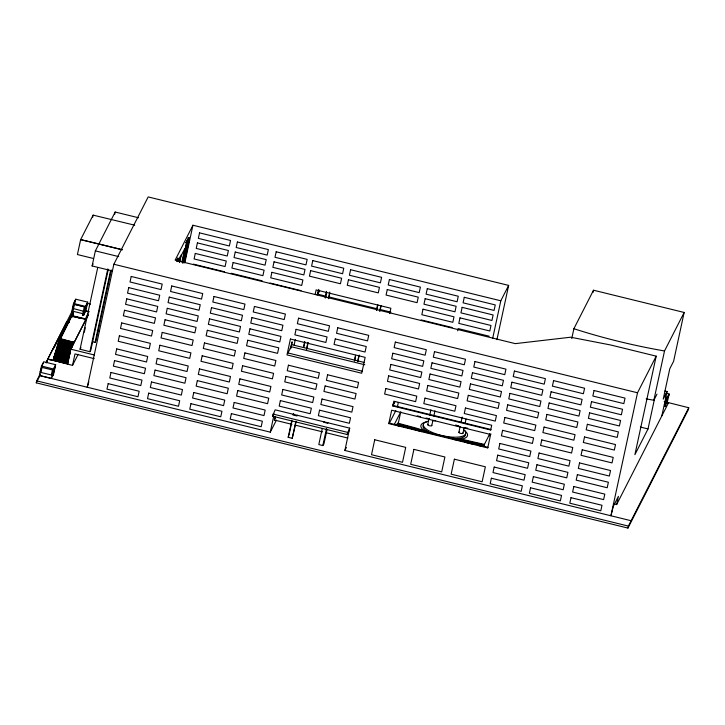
<?xml version="1.0" encoding="UTF-8"?>
<svg xmlns="http://www.w3.org/2000/svg" width="725" height="725" viewBox="0 0 725 725"><rect width="100%" height="100%" fill="white"/><g stroke="black" fill="none" stroke-linecap="round" stroke-linejoin="round"><path stroke-width="1.09" d="M58.616 343.206L60.066 338.167L73.134 312.267L60.012 338.049L59.649 340.17L60.773 338.702L73.615 342.263L60.682 339.128L54.157 359.944L67.217 362.835L67.769 360.914L54.837 357.788M72.246 310.962L47.696 359.292L53.07 360.588L59.088 340.025L59.921 339.853L54.058 358.15L60.202 338.086L54.157 359.944M54.221 358.195L54.139 356.954M59.523 340.569L59.604 339.363L59.686 340.605M72.853 316.87L72.745 314.84L72.02 314.668L59.088 340.025L59.831 340.215L60.202 338.086L59.976 340.252L60.248 338.212M73.433 316.426L73.134 312.366L72.464 314.858L59.831 340.215L60.012 338.049M45.938 362.736L66.773 321.71L68.92 322.226M59.595 340.052L72.863 312.837M72.21 316.182L72.745 314.84M72.437 314.84L72.971 312.23L73.27 316.39M72.364 315.873L72.355 316.354L85.459 319.163L72.292 316.236M72.609 316.852L73.134 312.366M72.518 316.028L82.269 318.538M67.09 363.08L70.071 348.961L73.705 341.828M55.58 355.042L68.512 358.177L68.358 358.92L68.05 359.99L55.109 356.854M56.278 352.894L69.219 356.029L68.938 356.972L56.006 353.845M67.642 363.769L53.142 360.262L67.642 363.769L70.742 349.124L88.187 314.913M59.93 341.221L72.863 344.357L72.509 345.399L59.577 342.263M60.03 340.741L72.962 343.877L73.234 343.351L73.352 342.78L60.411 339.653M87.979 313.472L85.378 319.072M688.75 407.74L688.324 409.725L627.959 528.072L36.25 382.836L36.676 380.852L628.385 526.087L688.75 407.74L664.2 401.568M46.889 360.869L46.482 362.772L47.487 360.796M47.768 358.957L72.518 365.382L78.164 354.308M59.649 340.17L60.084 338.167L53.985 356.908M73.171 307.518L73.606 305.515M92.673 217.264L93.135 215.126L134.714 225.194M74.82 303.141L75.463 300.123L74.258 302.497M67.552 364.167L70.796 349.187L88.251 314.958M112.257 270.896L92.111 265.948L95.365 250.877L98.872 244.089M72.518 365.382L75.001 353.918L94.223 358.639M108.252 269.51L90.824 350.121L89.909 351.707L80.058 349.233L97.73 267.525M84.318 332.186L85.269 327.763M114.722 214.183L115.184 212.026L138.511 217.754M89.909 351.707L107.807 268.893M92.873 341.847L95.066 342.399L110.617 270.452M111.297 269.963L95.981 340.804L95.066 342.399M496.933 339.635L508.651 285.405L148.181 196.928L113.852 264.244L87.245 387.313L88.822 381.848M176.828 261.326L177.543 258.028M177.516 261.498L178.232 258.191L176.8 260.991M178.051 261.689L178.531 259.478M179.501 262.042L180.144 256.514M179.673 262.251L181.323 254.62M181.966 261.662L184.793 248.584L178.259 261.399M182.265 262.35L186.533 242.576L188.989 237.673L188.092 237.456M182.41 263.021L187.358 240.12L185.99 242.803M182.627 262.713L187.847 238.552M183.525 262.939L188.989 237.673M183.905 262.513L189.497 238.588L184.449 262.704M184.83 262.803L192.95 225.23L500.803 300.793L508.651 285.405M349.233 430.278L347.085 434.502L272.518 416.195L275.138 409.833L349.695 428.131L344.873 450.47L631.122 520.731M55.662 364.711L53.432 368.989L51.384 378.432L53.605 374.154L55.662 364.711L43.69 361.766L41.47 366.043L39.413 375.496L270.28 432.154L273.724 416.222M291.921 424.333L274.367 420.029L275.074 416.766M290.29 348.426L292.175 341.837L290.743 348.689M294.114 345.055L295.302 339.563M303.458 347.248L304.645 341.765M303.73 347.347L304.917 341.865M315.212 294.196L316.136 289.909L390.875 308.252L389.715 313.617M317.16 294.957L318.819 289.384M318.601 290.39L317.731 294.404L319.616 290.707M306.467 349.142L307.889 342.562M306.738 349.242L308.161 342.662M296.117 421.787L292.22 438.29L288.178 437.329L291.858 420.31M289.085 434.656L291.84 421.896M292.22 438.29L295.9 421.27M325.135 297.803L326.54 291.296M325.407 297.884L326.576 292.474M328.38 298.6L329.784 292.093M328.652 298.682L329.83 293.263M322.263 428.593L318.819 444.543L322.806 445.594L323.885 444.09L327.111 429.2M322.806 445.594L326.486 428.584M354.335 360.796L355.531 355.277M354.607 360.896L355.558 356.483M357.588 361.585L358.775 356.075M357.851 361.693L359.283 355.078M347.085 434.502L349.695 428.131M376.438 310.273L377.616 304.835M376.71 310.373L377.888 304.926M379.683 311.07L380.861 305.633M379.954 311.17L381.132 305.723M388.772 423.599L389.035 423.083L488.007 447.37L487.744 447.896L388.772 423.599L391.672 410.196L490.635 434.493L490.907 433.967M392.76 405.982L393.793 401.206L491.722 425.249L490.689 430.016L392.76 405.982L394.989 401.605M397.427 406.698L398.342 402.429M427.705 424.614L429.082 418.252M429.771 415.081L430.913 409.779M431.774 425.611L432.925 420.31M433.84 416.077L434.982 410.776M457.656 330.79L458.137 328.588L489.13 336.192M458.907 432.272L460.076 426.835M461.018 422.485L462.188 417.056M462.967 433.269L464.145 427.832M465.088 423.491L466.021 419.141M492.71 338.231L500.803 300.793M489.348 435.879L489.801 433.813L483.24 446.673M487.744 447.896L490.635 434.493M571.753 338.575L573.883 328.715L593.521 290.218L684.155 312.466L673.607 361.277L669.8 368.726L663.23 399.122L667.109 391.527L664.925 390.993M593.05 292.383L593.521 290.218M192.95 225.23L175.142 260.148L515.285 343.632L570.629 337.216L610.885 345.037L656.197 356.156L637.52 392.778L610.93 515.774L613.323 506.322L618.425 496.326L616.64 504.582L613.395 503.784M656.197 356.156L634.901 454.657L648.023 428.937L654.485 399.04M646.165 398.868A220.898 71.548 12.2 0 0 653.859 400.245L664.517 350.963L684.155 312.466M627.959 528.072L628.385 526.087M661.834 415.887L667.109 391.527M71.567 312.466L72.736 312.43L71.567 312.466L73.524 303.485L75.753 299.208L87.716 302.144L85.767 311.125L84.254 314.025L86.012 305.932L83.538 315.402L82.442 315.13L84.345 306.802L73.479 304.092M72.509 310.073L73.606 305.017M72.582 312.711L74.485 304.382L84.345 306.802M75.318 301.201L75.753 299.208M83.538 315.402L85.496 306.421L87.716 302.144M664.617 406.362L665.722 406.29L664.617 406.362L666.375 398.279M664.752 406.063L666.502 398.016M666.746 400.073L667.616 396.049M665.586 406.598L667.535 397.617L669.157 394.001L666.058 393.267M667.054 403.317L666.085 403.082L667.054 403.317L669.157 394.001M72.609 314.46L72.255 314.795L72.971 312.248M54.058 358.15L59.767 339.409M293.679 413.386L293 414.999L297.042 415.951L297.332 415.28M288.178 437.329L288.858 435.716M667.471 398.252L668.803 395.27M52.254 350.365L52.834 349.214M93.135 215.126L80.647 239.612L77.421 254.547L93.498 258.499M122.199 249.808L80.647 239.612L98.899 243.953L115.184 212.026M92.111 265.948L93.117 263.972M42.512 364.657L40.21 372.052L41.017 370.466M42.639 364.385L43.21 363.279M36.658 380.933L40.21 373.973L39.413 375.496L50.714 378.269M36.25 382.836L39.322 376.819M54.058 347.918L59.115 338.013M60.121 336.028L64.162 328.108M72.908 313.345L72.446 313.88M53.07 360.588L54.094 358.576M54.429 367.747L52.245 374.907L53.351 372.741M287.925 353.048L291.169 346.695L364.811 364.775M272.518 416.195L273.814 413.667M274.367 420.029L275.355 418.098M270.28 432.154L276.424 420.119M344.873 450.47L346.405 447.461M394.817 401.568L392.859 405.42L490.952 429.499L490.689 430.016M389.243 423.472L395.823 410.567M394.192 424.687L400.771 411.782L398.514 422.231L397.49 424.243M653.859 400.245L656.968 394.164M616.64 504.582L668.586 402.647M82.442 315.13L83.683 315.112M80.058 349.233L80.973 347.638M323.93 421.805L323.649 422.213L327.637 423.264L327.972 422.802M665.478 397.119L667.535 397.617M72.31 315.692L85.251 318.819M75.527 317.024L78.753 317.804M66.7 322.045L68.848 322.562M60.293 340.224L73.234 343.351M59.704 341.665L72.636 344.792M59.377 342.653L72.319 345.78M59.26 343.224L72.192 346.351M59.06 343.614L71.992 346.74M58.943 344.167L71.875 347.302M58.788 344.466L71.73 347.592M58.662 345.064L71.603 348.199M58.535 345.327L71.467 348.462M58.408 345.934L70.262 348.798M58.263 346.206L71.195 349.341M58.136 346.813L69.99 349.686M57.982 347.112L69.836 349.985M57.846 347.737L69.709 350.61M57.71 348.018L69.564 350.891M57.592 348.571L69.446 351.444M57.456 348.825L70.398 351.96M57.338 349.387L70.28 352.513M57.212 349.631L70.153 352.767M57.076 350.284L70.017 353.419M56.931 350.565L68.793 353.438M56.813 351.154L69.745 354.28M56.668 351.435L69.6 354.57M56.55 351.96L69.491 355.096M56.423 352.223L69.355 355.359M56.151 353.147L69.093 356.274M55.861 354.117L68.802 357.253M55.725 354.752L68.667 357.887M55.426 355.794L68.358 358.92M55.272 356.093L68.204 359.219M54.973 357.117L67.914 360.252M54.71 358.032L67.642 361.159M53.55 358.331L54.447 358.549M54.556 358.748L67.498 361.875M54.429 359.002L67.362 362.138M54.275 359.7L67.217 362.835M66.745 321.764L68.92 322.29M185.636 242.358L186.533 242.576M317.296 294.078L326.087 296.235M328.28 296.779L377.743 308.923M379.945 309.457L390.929 312.158M231.239 273.262L262.233 280.865M421.153 319.906L452.146 327.519M193.412 264.136L224.406 271.739M270.044 283.04L301.038 290.653M176.266 260.121L176.936 260.284M98.899 243.953L122.226 249.681M95.365 250.877L118.692 256.605M113.852 264.244L637.52 392.778M640.374 427.061L648.023 428.937M291.613 344.629L364.158 362.437M87.263 303.358L90.562 304.165M287.426 352.839L362.165 371.182M73.524 303.485L85.496 306.421M73.379 311.351L83.167 313.753M417.228 415.887L420.527 416.694M426.028 418.044L429.327 418.851M455.717 425.33L459.016 426.137M464.517 427.487L467.815 428.303M397.934 423.173L416.676 428.248A114.006 36.93 12.2 0 0 428.158 431.647M484.508 444.425L459.559 438.77A114.006 36.93 12.2 0 1 457.375 438.371M397.119 423.581L414.591 428.294A121.32 39.295 12.2 0 0 460.221 439.495L484.409 445.005M396.512 424.587L413.431 429.137A124.763 40.41 12.2 0 0 417.047 430.26M483.928 446.047L460.357 440.655A124.763 40.41 12.2 0 1 456.532 439.948M397.228 425.539L401.423 426.572M465.74 442.35L472.319 443.972M477.802 445.313L481.101 446.12M70.796 349.187L94.477 355.005M272.99 414.048L347.547 432.354M295.211 425.14L322.634 431.873M325.924 432.68L347.864 438.063M41.47 366.043L53.432 368.989M52.418 373.864L53.605 374.154M97.204 330.528L99.388 331.08M73.569 308.669L83.801 311.288M664.517 350.963A220.898 71.557 12.2 0 1 573.883 328.715M462.858 432.888A2.103 0.68 12.2 0 1 460.62 433.396A2.103 0.68 12.2 0 1 459.333 432.018M463.583 429.862A23.834 7.721 12.2 0 1 457.248 439.577M427.116 432.608A23.834 7.721 12.2 0 1 426.59 421.959M431.665 425.231A2.103 0.68 12.2 0 1 429.427 425.738A2.103 0.68 12.2 0 1 428.14 424.37M455.581 439.767A124.763 40.41 12.2 0 1 453.669 439.395M421.615 431.62A124.763 40.41 12.2 0 1 417.953 430.532M464.634 430.487A21.668 7.014 12.2 0 1 440.483 435.19A21.668 7.014 12.2 0 1 428.538 421.153M432.698 420.718A21.668 7.014 12.2 0 1 435.598 420.727M455.817 425.04A21.668 7.014 12.2 0 1 460.466 427.261M465.423 433.976A21.668 7.014 12.2 0 1 453.188 438.607M430.297 433.106A21.668 7.014 12.2 0 1 423.4 425.004M54.611 367.321L52.798 375.686L55.172 366.216L54.611 367.321M86.157 305.669L85.07 310.681L87.363 303.295L86.157 305.669M128.724 287.617L127.537 293.127L158.53 300.739L159.727 295.229L128.724 287.617M131.207 276.47L130.02 281.98L161.013 289.583L162.201 284.082L131.207 276.47M108.17 383.643L106.974 389.153L137.977 396.756L139.164 391.246L108.17 383.643M110.979 372.478L109.792 377.988L140.786 385.591L141.982 380.081L110.979 372.478M121.7 322.915L120.504 328.425L151.498 336.038L152.694 330.528L121.7 322.915M126.757 298.827L125.57 304.328L156.564 311.94L157.751 306.43L126.757 298.827M124.537 310.246L123.341 315.756L154.334 323.368L155.531 317.858L124.537 310.246M119.389 335.757L118.202 341.267L149.196 348.87L150.383 343.36L119.389 335.757M116.707 348.879L115.52 354.389L146.513 362.002L147.701 356.492L116.707 348.879M114.55 360.588L113.363 366.098L144.357 373.71L145.544 368.2L114.55 360.588M169.251 297.114L168.064 302.624L199.058 310.237L200.245 304.727L169.251 297.114M148.698 393.14L147.501 398.65L178.495 406.254L179.691 400.744L148.698 393.14M171.734 285.967L170.547 291.477L201.541 299.081L202.728 293.571L171.734 285.967M167.285 308.315L166.097 313.825L197.091 321.438L198.278 315.928L167.285 308.315M151.507 381.975L150.32 387.485L181.313 395.089L182.501 389.579L151.507 381.975M162.219 332.413L161.032 337.923L192.025 345.535L193.212 340.025L162.219 332.413M165.055 319.743L163.868 325.253L194.862 332.866L196.058 327.356L165.055 319.743M159.917 345.254L158.73 350.764L189.723 358.368L190.911 352.858L159.917 345.254M157.234 358.377L156.047 363.887L187.041 371.499L188.228 365.989L157.234 358.377M155.078 370.085L153.89 375.595L184.884 383.208L186.071 377.698L155.078 370.085M199.547 232.87L198.36 238.38L229.354 245.983L230.541 240.473L199.547 232.87M195.279 253.424L194.083 258.934L225.076 266.537L226.273 261.027L195.279 253.424M197.417 242.902L196.221 248.412L227.215 256.025L228.411 250.515L197.417 242.902M211.51 307.645L210.323 313.155L241.316 320.767L242.503 315.257L211.51 307.645M213.993 296.498L212.806 302.008L243.799 309.611L244.987 304.101L213.993 296.498M190.956 403.671L189.76 409.181L220.753 416.784L221.95 411.274L190.956 403.671M209.543 318.846L208.347 324.356L239.35 331.968L240.537 326.458L209.543 318.846M193.765 392.506L192.578 398.016L223.572 405.619L224.759 400.109L193.765 392.506M204.477 342.943L203.29 348.453L234.284 356.066L235.471 350.556L204.477 342.943M207.314 330.274L206.127 335.784L237.12 343.396L238.307 337.886L207.314 330.274M202.175 355.785L200.988 361.295L231.982 368.898L233.169 363.388L202.175 355.785M199.493 368.907L198.306 374.417L229.299 382.021L230.487 376.511L199.493 368.907M197.336 380.616L196.149 386.126L227.142 393.738L228.33 388.228L197.336 380.616M235.244 252.028L234.048 257.538L265.042 265.151L266.238 259.641L235.244 252.028M237.374 241.987L236.187 247.497L267.181 255.109L268.368 249.599L237.374 241.987M233.106 262.55L231.909 268.051L262.912 275.663L264.099 270.153L233.106 262.55M251.938 317.604L250.75 323.114L281.744 330.718L282.931 325.208L251.938 317.604M254.421 306.448L253.233 311.958L284.227 319.571L285.414 314.061L254.421 306.448M231.384 413.622L230.188 419.132L261.181 426.735L262.377 421.225L231.384 413.622M249.971 328.806L248.784 334.316L279.778 341.919L280.965 336.409L249.971 328.806M234.193 402.457L233.006 407.967L264 415.579L265.187 410.069L234.193 402.457M244.905 352.903L243.718 358.413L274.712 366.016L275.899 360.506L244.905 352.903M247.751 340.233L246.554 345.743L277.548 353.347L278.744 347.837L247.751 340.233M242.603 365.735L241.416 371.245L272.41 378.858L273.597 373.348L242.603 365.735M239.921 378.858L238.733 384.368L269.727 391.98L270.914 386.47L239.921 378.858M237.764 390.576L236.577 396.086L267.57 403.689L268.757 398.179L237.764 390.576M274.041 261.816L272.854 267.326L303.847 274.929L305.035 269.419L274.041 261.816M276.18 251.774L274.983 257.284L305.977 264.888L307.173 259.378L276.18 251.774M271.902 272.328L270.715 277.838L301.709 285.442L302.896 279.932L271.902 272.328M290.417 339.01L286.982 354.906L361.721 373.248L365.155 357.353L290.417 339.01M280.376 400.599L279.188 406.109L310.182 413.712L311.369 408.202L280.376 400.599M282.859 389.452L281.672 394.962L312.665 402.565L313.853 397.055L282.859 389.452M285.94 376.357L284.744 381.867L315.737 389.47L316.934 383.96L285.94 376.357M296.072 329.331L294.876 334.841L325.878 342.454L327.066 336.944L296.072 329.331M298.555 318.184L297.359 323.694L328.353 331.307L329.549 325.797L298.555 318.184M288.423 365.21L287.227 370.72L318.221 378.323L319.417 372.813L288.423 365.21M310.644 270.642L309.448 276.153L340.442 283.765L341.638 278.255L310.644 270.642M312.774 260.601L311.587 266.111L342.581 273.724L343.768 268.214L312.774 260.601M319.553 410.178L318.366 415.688L349.359 423.291L350.547 417.781L319.553 410.178M322.036 399.022L320.849 404.532L351.843 412.144L353.03 406.634L322.036 399.022M325.117 385.936L323.921 391.446L354.915 399.049L356.111 393.539L325.117 385.936M327.6 374.78L326.404 380.29L357.398 387.902L358.594 382.392L327.6 374.78M335.249 338.91L334.062 344.42L365.056 352.033L366.243 346.523L335.249 338.91M337.732 327.763L336.545 333.273L367.539 340.877L368.726 335.367L337.732 327.763M350.601 269.727L349.414 275.237L380.407 282.841L381.595 277.331L350.601 269.727M348.471 279.768L347.275 285.278L378.269 292.882L379.465 287.372L348.471 279.768M387.268 289.547L386.081 295.057L417.074 302.669L418.262 297.159L387.268 289.547M389.407 279.506L388.21 285.016L419.204 292.628L420.4 287.118L389.407 279.506M392.85 353.229L391.654 358.739L422.648 366.352L423.844 360.842L392.85 353.229M395.333 342.082L394.137 347.592L425.131 355.205L426.327 349.695L395.333 342.082M390.884 364.439L389.688 369.949L420.681 377.553L421.877 372.043L390.884 364.439M374.734 439.767L371.508 454.711L402.502 462.314L405.728 447.379L374.734 439.767M385.818 388.528L384.622 394.038L415.615 401.65L416.812 396.14L385.818 388.528M388.654 375.858L387.458 381.368L418.461 388.981L419.648 383.471L388.654 375.858M425.149 298.682L423.962 304.192L454.956 311.795L456.143 306.285L425.149 298.682M427.288 288.641L426.092 294.151L457.085 301.754L458.282 296.244L427.288 288.641M423.01 309.194L421.823 314.704L452.817 322.308L454.004 316.807L423.01 309.194M432.028 362.808L430.84 368.318L461.834 375.931L463.021 370.421L432.028 362.808M434.511 351.661L433.314 357.171L464.317 364.775L465.504 359.265L434.511 351.661M430.061 374.009L428.865 379.519L459.858 387.132L461.055 381.622L430.061 374.009M413.912 449.373L410.685 464.29L441.679 471.893L444.905 456.986L413.912 449.373M424.995 398.107L423.808 403.617L454.802 411.229L455.989 405.719L424.995 398.107M427.832 385.437L426.644 390.947L457.638 398.56L458.825 393.05L427.832 385.437M462.133 307.355L460.946 312.865L491.94 320.477L493.127 314.967L462.133 307.355M464.272 297.313L463.076 302.823L494.069 310.436L495.266 304.926L464.272 297.313M459.994 317.867L458.807 323.377L489.801 330.99L490.988 325.48L459.994 317.867M472.473 372.695L471.286 378.205L502.28 385.818L503.476 380.308L472.473 372.695M474.957 361.548L473.769 367.058L504.763 374.662L505.95 369.152L474.957 361.548M470.507 383.897L469.32 389.407L500.313 397.019L501.501 391.509L470.507 383.897M454.376 459.188L451.14 474.177L482.134 481.781L485.369 466.791L454.376 459.188M465.45 407.994L464.254 413.504L495.248 421.116L496.444 415.606L465.45 407.994M468.287 395.324L467.09 400.834L498.084 408.447L499.28 402.937L468.287 395.324M511.932 382.193L510.735 387.703L541.729 395.315L542.925 389.805L511.932 382.193M514.415 371.046L513.218 376.556L544.212 384.159L545.408 378.649L514.415 371.046M491.369 478.219L490.182 483.729L521.175 491.332L522.362 485.823L491.369 478.219M509.956 393.394L508.769 398.904L539.763 406.517L540.959 401.007L509.956 393.394M494.187 467.054L492.991 472.564L523.985 480.168L525.181 474.657L494.187 467.054M504.899 417.491L503.703 423.001L534.697 430.614L535.893 425.104L504.899 417.491M507.736 404.822L506.539 410.332L537.533 417.944L538.729 412.434L507.736 404.822M502.588 430.333L501.401 435.843L532.395 443.446L533.591 437.936L502.588 430.333M499.906 443.455L498.718 448.965L529.712 456.578L530.908 451.068L499.906 443.455M497.749 455.164L496.562 460.674L527.555 468.287L528.752 462.777L497.749 455.164M551.109 391.772L549.912 397.282L580.915 404.894L582.103 399.384L551.109 391.772M553.592 380.625L552.396 386.135L583.389 393.738L584.586 388.228L553.592 380.625M530.546 487.789L529.359 493.299L560.353 500.912L561.54 495.402L530.546 487.789M544.076 427.07L542.889 432.58L573.883 440.184L575.07 434.674L544.076 427.07M549.142 402.973L547.946 408.483L578.94 416.096L580.136 410.586L549.142 402.973M533.364 476.633L532.168 482.143L563.171 489.747L564.358 484.237L533.364 476.633M546.913 414.401L545.726 419.911L576.719 427.514L577.907 422.004L546.913 414.401M541.774 439.912L540.578 445.422L571.572 453.025L572.768 447.515L541.774 439.912M539.092 453.034L537.896 458.544L568.889 466.148L570.086 460.638L539.092 453.034M536.935 464.743L535.739 470.253L566.732 477.866L567.929 472.356L536.935 464.743M591.555 401.659L590.368 407.169L621.361 414.782L622.548 409.272L591.555 401.659M594.038 390.512L592.851 396.022L623.844 403.626L625.032 398.116L594.038 390.512M571.001 497.685L569.805 503.195L600.798 510.799L601.995 505.289L571.001 497.685M589.588 412.86L588.401 418.37L619.395 425.983L620.582 420.473L589.588 412.86M573.81 486.52L572.623 492.03L603.617 499.634L604.804 494.124L573.81 486.52M584.522 436.958L583.335 442.468L614.329 450.08L615.525 444.57L584.522 436.958M587.368 424.288L586.172 429.798L617.165 437.411L618.362 431.901L587.368 424.288M582.22 449.799L581.033 455.309L612.027 462.913L613.214 457.403L582.22 449.799M579.538 462.922L578.351 468.432L609.344 476.035L610.532 470.525L579.538 462.922M577.381 474.63L576.194 480.14L607.188 487.753L608.375 482.243L577.381 474.63M42.014 367.43L40.908 372.469L51.339 374.979L52.436 369.94L42.014 367.43M88.976 311.75L85.713 310.952L88.967 311.768"/></g></svg>
